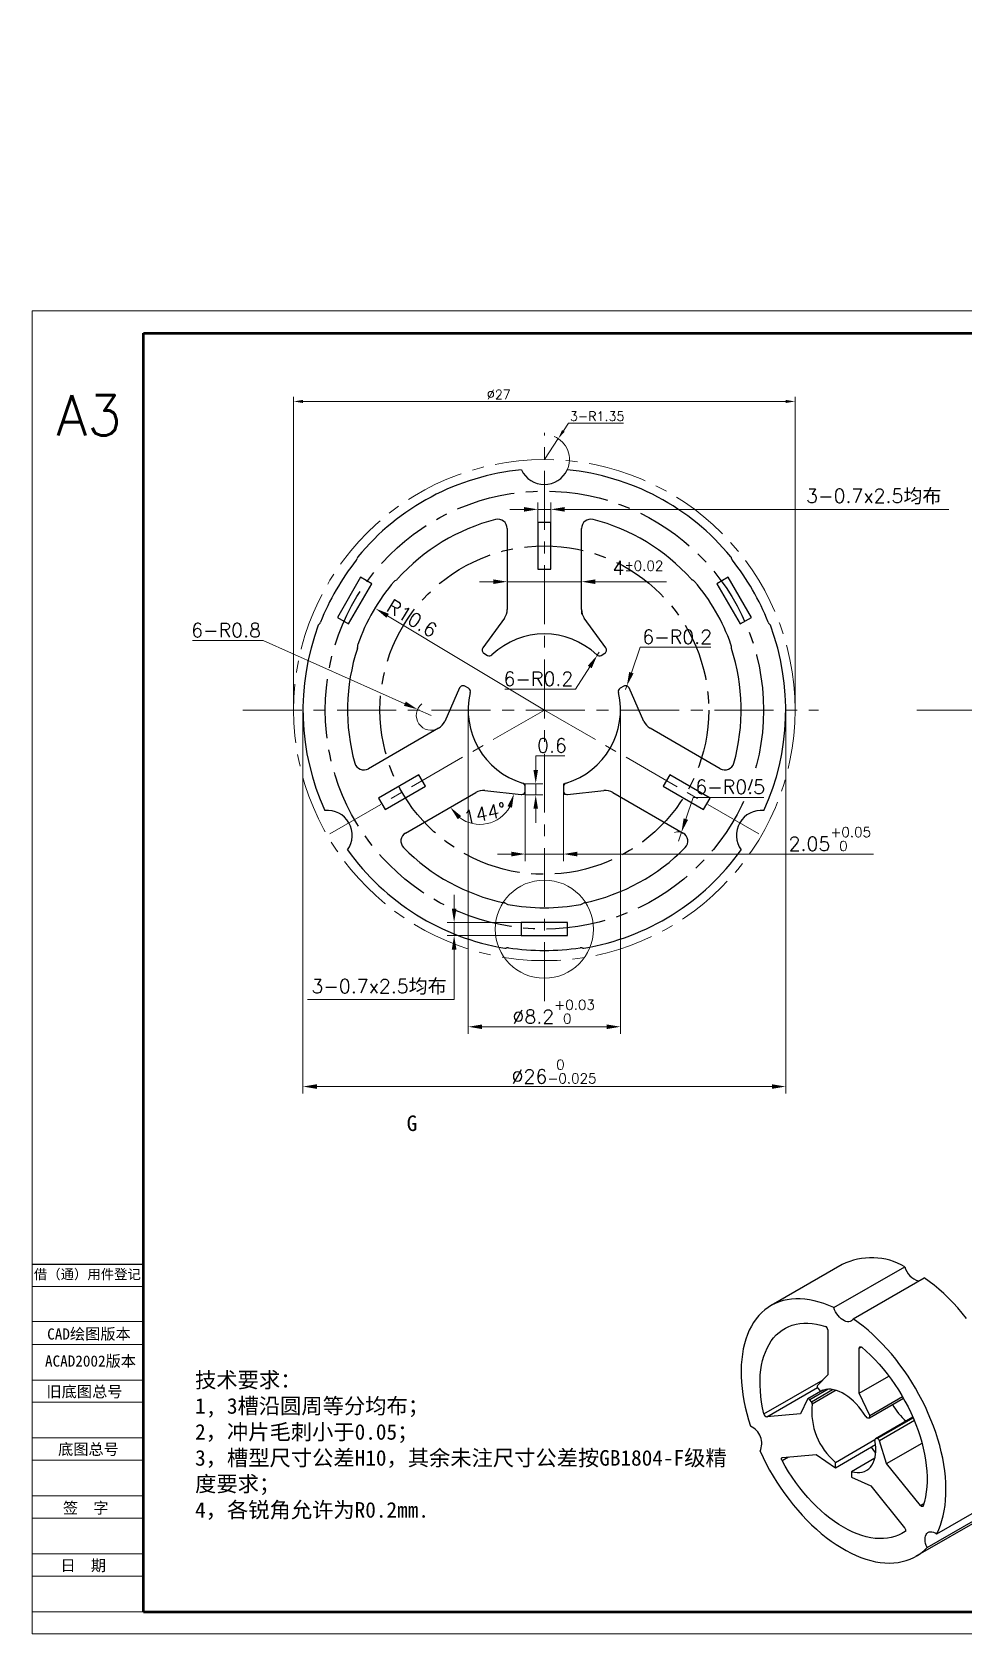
# Model space of a CAD drawing. Header units: millimetres. Extents: x 2517 to 77584, y 486 to 45347.
# Drawn here: x 3353.1 to 3403.3, y 863.7 to 950 of the extents above; entities that cross this region are included whole.
import ezdxf

# ---------------------------------------------------------------- set-up
doc = ezdxf.new("R2010")
doc.units = ezdxf.units.MM
doc.linetypes.add('CENTER', pattern=[50.8, 31.75, -6.35, 6.35, -6.35])
doc.linetypes.add('DIVIDE', pattern=[31.75, 12.7, -6.35, 0, -6.35, 0, -6.35])
doc.layers.add('CENTER', color=1, linetype='CENTER')
doc.layers.add('PART', color=6, linetype='Continuous')
for name, color, linetype, lineweight in [('中心线', 1, 'CENTER', 9), ('双点划线', 5, 'DIVIDE', 9), ('实线', 7, 'Continuous', 25), ('尺寸标注', 2, 'Continuous', 9), ('引导线', 6, 'Continuous', 9), ('文本', 3, 'Continuous', 15), ('粗实线', 9, 'Continuous', 50)]:
    doc.layers.add(name, color=color, linetype=linetype, lineweight=lineweight)
doc.styles.add('st', font='txt.shx')
doc.styles.get("Standard").update_dxf_attribs({"font": 'simfang.ttf'})
doc.dimstyles.new('st0.2', dxfattribs={"dimscale": 0.2, "dimtxt": 2.5, "dimasz": 2.5, "dimexe": 1.25, "dimexo": 0, "dimtad": 1, "dimtoh": 1, "dimdec": 3, "dimdsep": 46, "dimtxsty": 'st', "dimcen": 0, "dimclrd": 256, "dimclre": 256, "dimclrt": 256, "dimadec": 4, "dimazin": 2, "dimtfac": 1, "dimtdec": 3, "dimtmove": 0, "dimatfit": 1, "dimfxl": 1, "dimlwd": -1, "dimlwe": -1, "dimarcsym": 0})
doc.dimstyles.new('st0.3', dxfattribs={"dimscale": 0.3, "dimtxt": 2.5, "dimasz": 2.5, "dimexe": 1.25, "dimexo": 0, "dimtad": 1, "dimtoh": 1, "dimdec": 3, "dimdsep": 46, "dimtxsty": 'st', "dimcen": 0, "dimclrd": 256, "dimclre": 256, "dimclrt": 256, "dimadec": 4, "dimazin": 2, "dimtfac": 1, "dimtdec": 3, "dimtmove": 0, "dimatfit": 1, "dimfxl": 1, "dimlwd": -1, "dimlwe": -1, "dimarcsym": 0})

# ---------------------------------------------------------------- blocks, each defined once
blk = doc.blocks.new('*D423')
at = {"layer": 'Defpoints', "color": 0, "ltscale": 0.1, "transparency": 16777216}
for p in [(3381.421, 928.073), (3380.673, 926.949)]:
    blk.add_point(p, dxfattribs=at)
at = {"layer": '尺寸标注', "ltscale": 0.1, "transparency": 16777216}
for p, q in [((3381.698, 928.489), (3381.975, 928.905)), ((3381.975, 928.905), (3384.933, 928.905)), ((3380.673, 926.949), (3381.421, 928.073))]:
    blk.add_line(p, q, dxfattribs=at)
blk.add_arc((3380.673, 926.949), 1.35, 335.57438, 66.9666, dxfattribs=at)
blk.add_solid([(3381.629, 928.535), (3381.767, 928.443), (3381.421, 928.073)], dxfattribs=at)
at = {"layer": '尺寸标注', "ltscale": 0.1, "transparency": 16777216, "insert": (3383.517, 929.28), "char_height": 0.5, "attachment_point": 5, "style": 'st'}
blk.add_mtext('3-R1.35', dxfattribs=at)
blk = doc.blocks.new('*D424')
at = {"layer": 'Defpoints', "color": 0, "ltscale": 0.1, "transparency": 16777216}
for p in [(3394.173, 930.078), (3367.173, 913.449), (3394.173, 913.449)]:
    blk.add_point(p, dxfattribs=at)
at = {"layer": '尺寸标注', "ltscale": 0.1, "transparency": 16777216}
for p, q in [((3367.173, 913.449), (3367.173, 930.328)), ((3367.673, 930.078), (3393.673, 930.078)), ((3394.173, 913.449), (3394.173, 930.328))]:
    blk.add_line(p, q, dxfattribs=at)
for points in [[(3367.673, 930.161), (3367.673, 929.995), (3367.173, 930.078)], [(3393.673, 930.161), (3393.673, 929.995), (3394.173, 930.078)]]:
    blk.add_solid(points, dxfattribs=at)
at = {"layer": '尺寸标注', "ltscale": 0.1, "transparency": 16777216, "insert": (3378.221, 930.453), "char_height": 0.5, "attachment_point": 5, "style": 'st'}
blk.add_mtext('%%c27', dxfattribs=at)
blk = doc.blocks.new('*D425')
at = {"layer": 'Defpoints', "color": 0, "ltscale": 0.1, "transparency": 16777216}
for p in [(3367.673, 913.449), (3393.673, 913.449), (3393.673, 893.166)]:
    blk.add_point(p, dxfattribs=at)
at = {"layer": '尺寸标注', "ltscale": 0.1, "transparency": 16777216}
for p, q in [((3367.673, 913.449), (3367.673, 892.791)), ((3393.673, 913.449), (3393.673, 892.791)), ((3368.423, 893.166), (3392.923, 893.166))]:
    blk.add_line(p, q, dxfattribs=at)
for points in [[(3368.423, 893.291), (3368.423, 893.041), (3367.673, 893.166)], [(3392.923, 893.291), (3392.923, 893.041), (3393.673, 893.166)]]:
    blk.add_solid(points, dxfattribs=at)
at = {"layer": '尺寸标注', "ltscale": 0.1, "transparency": 16777216, "insert": (3381.195, 893.975), "char_height": 0.75, "attachment_point": 5, "style": 'st'}
blk.add_mtext('%%c26{}{\\H0.71x;\\C3;\\S 0^ -0.025;}', dxfattribs=at)
blk = doc.blocks.new('*D426')
at = {"layer": 'Defpoints', "color": 0, "ltscale": 0.1, "transparency": 16777216}
for p in [(3382.673, 920.367), (3378.673, 919.137), (3382.673, 918.61)]:
    blk.add_point(p, dxfattribs=at)
at = {"layer": '尺寸标注', "ltscale": 0.1, "transparency": 16777216}
for p, q in [((3377.923, 920.367), (3377.173, 920.367)), ((3378.673, 919.137), (3378.673, 920.742)), ((3378.673, 920.367), (3382.673, 920.367)), ((3382.673, 918.61), (3382.673, 920.742)), ((3383.423, 920.367), (3387.251, 920.367))]:
    blk.add_line(p, q, dxfattribs=at)
for points in [[(3377.923, 920.492), (3377.923, 920.242), (3378.673, 920.367)], [(3383.423, 920.492), (3383.423, 920.242), (3382.673, 920.367)]]:
    blk.add_solid(points, dxfattribs=at)
at = {"layer": '尺寸标注', "ltscale": 0.1, "transparency": 16777216, "insert": (3385.712, 921.117), "char_height": 0.75, "attachment_point": 5, "style": 'st'}
blk.add_mtext('4{}{\\A0;{\\H1.5x;}{\\A2;\\H0.71x;\\C3;%%p0.02}}', dxfattribs=at)
blk = doc.blocks.new('*D427')
at = {"layer": 'Defpoints', "color": 0, "ltscale": 0.1, "transparency": 16777216}
for p in [(3376.573, 913.449), (3384.773, 913.449), (3384.773, 896.387)]:
    blk.add_point(p, dxfattribs=at)
at = {"layer": '尺寸标注', "ltscale": 0.1, "transparency": 16777216}
for p, q in [((3376.573, 913.449), (3376.573, 896.012)), ((3384.773, 913.449), (3384.773, 896.012)), ((3377.323, 896.387), (3384.023, 896.387))]:
    blk.add_line(p, q, dxfattribs=at)
for points in [[(3377.323, 896.512), (3377.323, 896.262), (3376.573, 896.387)], [(3384.023, 896.512), (3384.023, 896.262), (3384.773, 896.387)]]:
    blk.add_solid(points, dxfattribs=at)
at = {"layer": '尺寸标注', "ltscale": 0.1, "transparency": 16777216, "insert": (3381.174, 897.196), "char_height": 0.75, "attachment_point": 5, "style": 'st'}
blk.add_mtext('%%c8.2{}{\\H0.71x;\\C3;\\S+0.03^  0;}', dxfattribs=at)
blk = doc.blocks.new('*D428')
at = {"layer": 'Defpoints', "color": 0, "ltscale": 0.1, "transparency": 16777216}
for p in [(3379.648, 908.879), (3381.698, 908.879), (3381.698, 905.692)]:
    blk.add_point(p, dxfattribs=at)
at = {"layer": '尺寸标注', "ltscale": 0.1, "transparency": 16777216}
for p, q in [((3379.648, 908.879), (3379.648, 905.317)), ((3381.698, 908.879), (3381.698, 905.317)), ((3378.898, 905.692), (3378.148, 905.692)), ((3379.648, 905.692), (3381.698, 905.692)), ((3382.448, 905.692), (3398.395, 905.692))]:
    blk.add_line(p, q, dxfattribs=at)
for points in [[(3378.898, 905.817), (3378.898, 905.567), (3379.648, 905.692)], [(3382.448, 905.817), (3382.448, 905.567), (3381.698, 905.692)]]:
    blk.add_solid(points, dxfattribs=at)
at = {"layer": '尺寸标注', "ltscale": 0.1, "transparency": 16777216, "insert": (3396.044, 906.501), "char_height": 0.75, "attachment_point": 5, "style": 'st'}
blk.add_mtext('2.05{}{\\H0.71x;\\C3;\\S+0.05^  0;}', dxfattribs=at)
blk = doc.blocks.new('*D429')
at = {"layer": 'Defpoints', "color": 0, "ltscale": 0.1, "transparency": 16777216}
for p in [(3379.648, 909.479), (3379.648, 908.879), (3380.208, 909.479)]:
    blk.add_point(p, dxfattribs=at)
at = {"layer": '尺寸标注', "ltscale": 0.1, "transparency": 16777216}
for p, q in [((3380.208, 910.229), (3380.208, 910.979)), ((3380.208, 910.979), (3381.771, 910.979)), ((3379.648, 909.479), (3380.583, 909.479)), ((3379.648, 908.879), (3380.583, 908.879)), ((3380.208, 908.879), (3380.208, 909.479)), ((3380.208, 908.129), (3380.208, 907.379))]:
    blk.add_line(p, q, dxfattribs=at)
for points in [[(3380.083, 910.229), (3380.333, 910.229), (3380.208, 909.479)], [(3380.083, 908.129), (3380.333, 908.129), (3380.208, 908.879)]]:
    blk.add_solid(points, dxfattribs=at)
at = {"layer": '尺寸标注', "ltscale": 0.1, "transparency": 16777216, "insert": (3381.083, 911.541), "char_height": 0.75, "attachment_point": 5, "style": 'st'}
blk.add_mtext('0.6', dxfattribs=at)
blk = doc.blocks.new('*D430')
at = {"layer": 'Defpoints', "color": 0, "ltscale": 0.1, "transparency": 16777216}
for p in [(3377.203, 909.136), (3377.203, 909.136), (3379.482, 908.896), (3376.819, 907.331), (3373.198, 906.824)]:
    blk.add_point(p, dxfattribs=at)
at = {"layer": '尺寸标注', "ltscale": 0.1, "transparency": 16777216}
blk.add_arc((3377.203, 909.136), 1.845, 233.45108, 330.54892, dxfattribs=at)
for points in [[(3378.691, 908.267), (3378.929, 908.19), (3379.038, 908.943)], [(3376.011, 907.57), (3376.197, 907.737), (3375.605, 908.213)]]:
    blk.add_solid(points, dxfattribs=at)
at = {"layer": '尺寸标注', "ltscale": 0.1, "transparency": 16777216, "insert": (3377.47, 907.881), "char_height": 0.75, "attachment_point": 5, "rotation": 12, "style": 'st'}
blk.add_mtext('144°', dxfattribs=at)
blk = doc.blocks.new('*D431')
at = {"layer": 'Defpoints', "color": 0, "ltscale": 0.1, "transparency": 16777216}
for p in [(3371.591, 918.915), (3380.673, 913.449)]:
    blk.add_point(p, dxfattribs=at)
at = {"layer": '尺寸标注', "ltscale": 0.1, "transparency": 16777216}
blk.add_line((3380.673, 913.449), (3372.234, 918.529), dxfattribs=at)
blk.add_solid([(3372.298, 918.636), (3372.17, 918.421), (3371.591, 918.915)], dxfattribs=at)
at = {"layer": '尺寸标注', "ltscale": 0.1, "transparency": 16777216, "insert": (3373.546, 918.395), "char_height": 0.75, "attachment_point": 5, "rotation": 328.9543, "style": 'st'}
blk.add_mtext('R10.6', dxfattribs=at)
blk = doc.blocks.new('*D433')
at = {"layer": 'Defpoints', "color": 0, "ltscale": 0.1, "transparency": 16777216}
for p in [(3387.898, 906.391), (3388.055, 906.865)]:
    blk.add_point(p, dxfattribs=at)
at = {"layer": '尺寸标注', "ltscale": 0.1, "transparency": 16777216}
for p, q in [((3388.292, 907.577), (3388.681, 908.746)), ((3388.681, 908.746), (3392.493, 908.746)), ((3387.898, 906.391), (3388.055, 906.865))]:
    blk.add_line(p, q, dxfattribs=at)
blk.add_arc((3387.898, 906.391), 0.5, 60, 114.58864, dxfattribs=at)
blk.add_solid([(3388.173, 907.616), (3388.411, 907.538), (3388.055, 906.865)], dxfattribs=at)
at = {"layer": '尺寸标注', "ltscale": 0.1, "transparency": 16777216, "insert": (3390.681, 909.309), "char_height": 0.75, "attachment_point": 5, "style": 'st'}
blk.add_mtext('6-R0.5', dxfattribs=at)
blk = doc.blocks.new('*D434')
at = {"layer": 'Defpoints', "color": 0, "ltscale": 0.1, "transparency": 16777216}
for p in [(3385.051, 914.562), (3385.115, 914.751)]:
    blk.add_point(p, dxfattribs=at)
at = {"layer": '尺寸标注', "ltscale": 0.1, "transparency": 16777216}
for p, q in [((3385.357, 915.461), (3385.827, 916.839)), ((3385.827, 916.839), (3389.639, 916.839)), ((3385.051, 914.562), (3385.115, 914.751))]:
    blk.add_line(p, q, dxfattribs=at)
blk.add_solid([(3385.239, 915.501), (3385.475, 915.421), (3385.115, 914.751)], dxfattribs=at)
at = {"layer": '尺寸标注', "ltscale": 0.1, "transparency": 16777216, "insert": (3387.827, 917.402), "char_height": 0.75, "attachment_point": 5, "style": 'st'}
blk.add_mtext('6-R0.2', dxfattribs=at)
blk = doc.blocks.new('*D435')
at = {"layer": 'Defpoints', "color": 0, "ltscale": 0.1, "transparency": 16777216}
for p in [(3383.63, 916.57), (3383.522, 916.402)]:
    blk.add_point(p, dxfattribs=at)
at = {"layer": '尺寸标注', "ltscale": 0.1, "transparency": 16777216}
for p, q in [((3383.63, 916.57), (3383.522, 916.402)), ((3383.118, 915.771), (3382.352, 914.575)), ((3382.352, 914.575), (3378.539, 914.575))]:
    blk.add_line(p, q, dxfattribs=at)
blk.add_solid([(3383.012, 915.838), (3383.223, 915.703), (3383.522, 916.402)], dxfattribs=at)
at = {"layer": '尺寸标注', "ltscale": 0.1, "transparency": 16777216, "insert": (3380.352, 915.138), "char_height": 0.75, "attachment_point": 5, "style": 'st'}
blk.add_mtext('6-R0.2', dxfattribs=at)
blk = doc.blocks.new('*D436')
at = {"layer": 'Defpoints', "color": 0, "ltscale": 0.1, "transparency": 16777216}
for p in [(3373.847, 913.489), (3374.578, 913.163)]:
    blk.add_point(p, dxfattribs=at)
at = {"layer": '尺寸标注', "ltscale": 0.1, "transparency": 16777216}
for p, q in [((3365.536, 917.194), (3361.724, 917.194)), ((3373.162, 913.794), (3365.536, 917.194)), ((3374.578, 913.163), (3373.847, 913.489))]:
    blk.add_line(p, q, dxfattribs=at)
blk.add_arc((3374.578, 913.163), 0.8, 129.11021, 300, dxfattribs=at)
blk.add_solid([(3373.213, 913.908), (3373.111, 913.68), (3373.847, 913.489)], dxfattribs=at)
at = {"layer": '尺寸标注', "ltscale": 0.1, "transparency": 16777216, "insert": (3363.536, 917.757), "char_height": 0.75, "attachment_point": 5, "style": 'st'}
blk.add_mtext('6-R0.8', dxfattribs=at)
blk = doc.blocks.new('*D465')
at = {"layer": 'Defpoints', "color": 0, "ltscale": 0.1, "transparency": 16777216}
for p in [(3380.323, 923.549), (3381.023, 924.262), (3381.023, 923.549)]:
    blk.add_point(p, dxfattribs=at)
at = {"layer": '尺寸标注', "ltscale": 0.1, "transparency": 16777216}
for p, q in [((3380.323, 923.549), (3380.323, 924.637)), ((3381.023, 923.549), (3381.023, 924.637)), ((3379.573, 924.262), (3378.823, 924.262)), ((3380.323, 924.262), (3381.023, 924.262)), ((3381.773, 924.262), (3402.457, 924.262))]:
    blk.add_line(p, q, dxfattribs=at)
for points in [[(3379.573, 924.387), (3379.573, 924.137), (3380.323, 924.262)], [(3381.773, 924.387), (3381.773, 924.137), (3381.023, 924.262)]]:
    blk.add_solid(points, dxfattribs=at)
at = {"layer": '尺寸标注', "ltscale": 0.1, "transparency": 16777216, "insert": (3398.411, 924.944), "char_height": 0.75, "attachment_point": 5, "style": 'st'}
blk.add_mtext('3-0.7x2.5均布', dxfattribs=at)
blk = doc.blocks.new('*D466')
at = {"layer": 'Defpoints', "color": 0, "ltscale": 0.1, "transparency": 16777216}
for p in [(3379.423, 901.999), (3375.815, 901.299), (3379.423, 901.299)]:
    blk.add_point(p, dxfattribs=at)
at = {"layer": '尺寸标注', "ltscale": 0.1, "transparency": 16777216}
for p, q in [((3375.815, 902.749), (3375.815, 903.499)), ((3379.423, 901.999), (3375.44, 901.999)), ((3375.815, 901.999), (3375.815, 901.299)), ((3379.423, 901.299), (3375.44, 901.299)), ((3375.815, 900.549), (3375.815, 897.852)), ((3375.815, 897.852), (3367.912, 897.852))]:
    blk.add_line(p, q, dxfattribs=at)
for points in [[(3375.69, 902.749), (3375.94, 902.749), (3375.815, 901.999)], [(3375.69, 900.549), (3375.94, 900.549), (3375.815, 901.299)]]:
    blk.add_solid(points, dxfattribs=at)
at = {"layer": '尺寸标注', "ltscale": 0.1, "transparency": 16777216, "insert": (3371.77, 898.533), "char_height": 0.75, "attachment_point": 5, "style": 'st'}
blk.add_mtext('3-0.7x2.5均布', dxfattribs=at)
blk = doc.blocks.new('*U467')
at = {"layer": 'PART', "color": 7}
for centre, radius, start, end in [((-2.097, 0.249), 0.2, 260.56909, 289.9546), ((-1.961, -0.126), 0.2, 81.4243, 109.9546), ((0, 12.876), 12.95, 261.4243, 278.5757), ((1.961, -0.126), 0.2, 70.0454, 98.5757), ((2.097, 0.249), 0.2, 250.0454, 279.43091)]:
    blk.add_arc(centre, radius, start, end, dxfattribs=at)
blk = doc.blocks.new('*U468')
at = {"layer": '尺寸标注', "color": 0, "linetype": 'ByBlock', "lineweight": -2, "transparency": 16777216}
for p, rotation in [((2813.22, 1212.039), 240), ((2835.523, 1212.039), 120)]:
    blk.add_blockref('*U467', p, dxfattribs=dict(at, rotation=rotation))
blk.add_blockref('*U467', (2824.371, 1192.724), dxfattribs=at)
blk = doc.blocks.new('*U469')
at = {"layer": 'PART', "color": 7}
for p, q in [((-2.029, 0.07), (-2.107, 0.114)), ((2.029, 0.07), (2.107, 0.114))]:
    blk.add_line(p, q, dxfattribs=at)
for centre, radius, start, end in [((-2.207, -0.059), 0.2, 60, 78.21055), ((-1.929, 0.243), 0.2, 240, 259.36034), ((0, 10.513), 10.65, 259.36034, 280.63966), ((1.929, 0.243), 0.2, 280.63966, 300), ((2.207, -0.059), 0.2, 101.78945, 120)]:
    blk.add_arc(centre, radius, start, end, dxfattribs=at)
blk = doc.blocks.new('*U470')
at = {"layer": '尺寸标注', "color": 0, "linetype": 'ByBlock', "lineweight": -2, "transparency": 16777216}
for p, rotation in [((2815.267, 1210.857), 239.9999999999999), ((2833.476, 1210.857), 120)]:
    blk.add_blockref('*U469', p, dxfattribs=dict(at, rotation=rotation))
blk.add_blockref('*U469', (2824.371, 1195.088), dxfattribs=at)

msp = doc.modelspace()

# ---------------------------------------------------------------- linework, layer by layer
at = {"color": 7, "linetype": 'Continuous', "lineweight": 25}
for p, q in [((3378.673, 923.2344), (3378.673, 918.8701)), ((3382.673, 918.8701), (3382.673, 923.2344)), ((3378.5202, 918.3999), (3377.3585, 916.8009)), ((3383.9875, 916.8009), (3382.8258, 918.3999)), ((3377.4203, 916.5102), (3377.6159, 916.3972)), ((3383.7301, 916.3972), (3383.9257, 916.5102)), ((3376.1126, 914.643), (3375.3087, 912.8374)), ((3376.5909, 914.6219), (3376.3953, 914.7348)), ((3384.9507, 914.7348), (3384.7551, 914.6219)), ((3386.0373, 912.8374), (3385.2334, 914.643)), ((3374.9779, 912.47), (3371.1984, 910.2879)), ((3390.1477, 910.2879), (3386.3682, 912.47)), ((3373.1984, 906.8238), (3376.9779, 909.0059)), ((3381.698, 909.3268), (3381.698, 909.101)), ((3381.9189, 908.9021), (3383.8846, 909.1087)), ((3384.3682, 909.0059), (3388.1477, 906.8238)), ((3396.7036, 883.5729), (3392.8852, 881.3686)), ((3396.2634, 881.255), (3400.0817, 883.4593)), ((3397.3064, 880.6528), (3401.1247, 882.8572)), ((3395.9363, 880.0527), (3395.9363, 877.632)), ((3397.6334, 876.6523), (3397.6334, 879.073)), ((3395.9363, 877.632), (3395.3786, 877.0676)), ((3395.4049, 876.91), (3395.4878, 876.8068)), ((3397.6334, 876.6523), (3399.2228, 877.5699)), ((3394.85, 876.3155), (3394.4641, 875.5373)), ((3395.6744, 876.8006), (3394.8676, 876.3348)), ((3395.053, 876.188), (3394.97, 876.2912)), ((3398.1911, 875.444), (3397.6334, 876.6523)), ((3398.1824, 875.3221), (3400.0073, 876.3756)), ((3394.4641, 875.5373), (3392.6487, 875.375)), ((3398.0819, 875.3092), (3398.1649, 875.3167)), ((3400.52, 875.3496), (3398.4992, 874.183)), ((3396.35, 872.9196), (3398.4761, 874.1469)), ((3396.35, 872.6256), (3398.5102, 873.8727)), ((3398.5997, 874.1958), (3398.5167, 874.1884)), ((3399.1056, 872.8579), (3398.7197, 874.0816)), ((3399.1056, 872.8579), (3401.009, 873.9567)), ((3393.4972, 873.188), (3395.3127, 873.3503)), ((3395.3127, 873.3503), (3396.35, 872.6256)), ((3396.35, 872.6256), (3396.35, 872.9196)), ((3398.469, 873.1387), (3397.2197, 872.4175)), ((3400.921, 870.5995), (3399.1056, 872.8579)), ((3397.2197, 872.4175), (3397.2197, 872.1235)), ((3397.2197, 872.1235), (3398.2571, 871.6506)), ((3398.2571, 871.6506), (3400.0725, 869.3922)), ((3401.8007, 869.0691), (3405.6191, 871.2734)), ((3400.6845, 867.8582), (3404.5029, 870.0625)), ((3401.2792, 868.3271), (3405.0976, 870.5314))]:
    msp.add_line(p, q, dxfattribs=at)
at = {"color": 8, "linetype": 'Continuous', "lineweight": 25}
for p, q in [((3397.6334, 879.073), (3397.7395, 879.1343)), ((3392.4945, 875.5334), (3395.6795, 877.372)), ((3392.6487, 875.375), (3395.3792, 876.9513)), ((3395.9511, 876.8577), (3394.97, 876.2912)), ((3395.053, 876.188), (3396.19, 876.8444)), ((3396.3806, 876.8005), (3395.0931, 876.0572)), ((3398.1911, 875.444), (3399.957, 876.4634)), ((3400.5216, 875.3458), (3398.5167, 874.1884)), ((3398.5997, 874.1958), (3400.5356, 875.3134)), ((3400.5978, 875.1658), (3398.7197, 874.0816)), ((3393.4721, 873.0136), (3393.8251, 873.2173)), ((3400.921, 870.5995), (3401.115, 870.7115))]:
    msp.add_line(p, q, dxfattribs=at)
at = {"color": 7, "linetype": 'Continuous', "lineweight": 25, "flags": 128}
for points in [[(3403.412, 880.6776), (3403.1768, 880.9651), (3402.9356, 881.2428), (3402.6888, 881.5099), (3402.437, 881.7658), (3402.1808, 882.0099), (3401.9209, 882.2417), (3401.6578, 882.4605), (3401.3922, 882.6658), (3401.1247, 882.8572)], [(3396.2634, 881.255), (3395.9959, 881.3724), (3395.7303, 881.4737), (3395.4672, 881.5587), (3395.2073, 881.6271), (3394.9511, 881.6787), (3394.6993, 881.7135), (3394.4525, 881.7314), (3394.2113, 881.7323), (3393.9761, 881.7162), (3393.7477, 881.6831), (3393.5266, 881.6332), (3393.3132, 881.5666), (3393.108, 881.4833), (3392.9117, 881.3837), (3392.7246, 881.2679), (3392.5472, 881.1363), (3392.3799, 880.9891), (3392.223, 880.8266), (3392.0771, 880.6494), (3391.9424, 880.4578), (3391.8193, 880.2522), (3391.708, 880.0331), (3391.6088, 879.8012), (3391.522, 879.5568), (3391.4477, 879.3007), (3391.3862, 879.0334), (3391.3375, 878.7555), (3391.3018, 878.4678), (3391.2792, 878.1709), (3391.2697, 877.8654), (3391.2734, 877.5523), (3391.2903, 877.2321), (3391.3202, 876.9057), (3391.3632, 876.5738), (3391.4191, 876.2372), (3391.4878, 875.8967), (3391.5692, 875.5532), (3391.663, 875.2075), (3391.769, 874.8603)], [(3397.3064, 880.6528), (3397.2643, 880.5888), (3397.2111, 880.5395), (3397.148, 880.5063), (3397.0764, 880.4898), (3396.9981, 880.4904), (3396.9148, 880.5082), (3396.8285, 880.5427), (3396.7412, 880.5931), (3396.6549, 880.6583), (3396.5716, 880.7367), (3396.4933, 880.8264), (3396.4217, 880.9255), (3396.3586, 881.0316), (3396.3054, 881.1423), (3396.2634, 881.255)], [(3392.4945, 875.5334), (3392.4266, 875.8483), (3392.3721, 876.1594), (3392.3309, 876.4659), (3392.3034, 876.7667), (3392.2895, 877.0609), (3392.2893, 877.3476), (3392.3028, 877.6261), (3392.3299, 877.8953), (3392.3706, 878.1546), (3392.4248, 878.4031), (3392.4922, 878.64), (3392.5728, 878.8647), (3392.6661, 879.0764), (3392.772, 879.2745), (3392.8902, 879.4584), (3393.0202, 879.6275), (3393.1616, 879.7814), (3393.3142, 879.9195), (3393.4772, 880.0415), (3393.6504, 880.1469), (3393.8331, 880.2355), (3394.0248, 880.3069), (3394.2249, 880.361), (3394.4328, 880.3976), (3394.6479, 880.4165), (3394.8695, 880.4178), (3395.0969, 880.4014), (3395.3295, 880.3673), (3395.5665, 880.3158), (3395.8072, 880.2468)], [(3401.8007, 869.0691), (3401.9067, 869.2939), (3402.0005, 869.5313), (3402.0819, 869.7809), (3402.1506, 870.042), (3402.2065, 870.314), (3402.2495, 870.5963), (3402.2794, 870.8882), (3402.2963, 871.1889), (3402.3, 871.4978), (3402.2905, 871.8142), (3402.2679, 872.1372), (3402.2322, 872.4661), (3402.1836, 872.8002), (3402.122, 873.1385), (3402.0477, 873.4804), (3401.9609, 873.825), (3401.8617, 874.1715), (3401.7504, 874.519), (3401.6273, 874.8668), (3401.4926, 875.214), (3401.3467, 875.5597), (3401.1899, 875.9031), (3401.0226, 876.2435), (3400.8451, 876.58), (3400.658, 876.9118), (3400.4617, 877.2382), (3400.2566, 877.5582), (3400.0432, 877.8712), (3399.822, 878.1765), (3399.5936, 878.4733), (3399.3585, 878.7608), (3399.1172, 879.0385), (3398.8704, 879.3056), (3398.6186, 879.5615), (3398.3624, 879.8056), (3398.1025, 880.0374), (3397.8394, 880.2561), (3397.5738, 880.4615), (3397.3064, 880.6528)], [(3397.6334, 879.073), (3397.636, 879.0987), (3397.6438, 879.12), (3397.6564, 879.1359), (3397.6731, 879.1457), (3397.6931, 879.1487), (3397.7154, 879.145), (3397.739, 879.1346), (3397.7625, 879.118)], [(3397.7625, 879.118), (3398.0032, 878.9091), (3398.2402, 878.687), (3398.4728, 878.4525), (3398.7002, 878.2064), (3398.9218, 877.9492), (3399.1369, 877.682), (3399.3448, 877.4053), (3399.5449, 877.1202), (3399.7366, 876.8274), (3399.9193, 876.5279), (3400.0925, 876.2226), (3400.2556, 875.9123), (3400.4081, 875.5981), (3400.5495, 875.2809), (3400.6795, 874.9617), (3400.7977, 874.6414), (3400.9036, 874.321), (3400.997, 874.0015), (3401.0775, 873.6838), (3401.1449, 873.369), (3401.1991, 873.058), (3401.2398, 872.7518), (3401.267, 872.4512), (3401.2804, 872.1571), (3401.2802, 871.8706), (3401.2663, 871.5924), (3401.2388, 871.3235), (3401.1977, 871.0645), (3401.1431, 870.8164), (3401.0752, 870.5798)], [(3394.97, 876.2912), (3394.9538, 876.3089), (3394.9364, 876.3232), (3394.9187, 876.3335), (3394.9013, 876.3392), (3394.8851, 876.3402), (3394.8708, 876.3365), (3394.8589, 876.3281), (3394.85, 876.3155)], [(3397.9811, 875.3811), (3397.8638, 875.5661), (3397.738, 875.7435), (3397.6045, 875.9119), (3397.4646, 876.07), (3397.3192, 876.2165), (3397.1696, 876.3502), (3397.0169, 876.4702), (3396.8624, 876.5753), (3396.7073, 876.6649), (3396.5528, 876.7381), (3396.4001, 876.7945), (3396.2505, 876.8335), (3396.1051, 876.8548), (3395.9652, 876.8583), (3395.8317, 876.844), (3395.7059, 876.8119), (3395.5886, 876.7623)], [(3398.1649, 875.3167), (3398.1792, 875.3204), (3398.1911, 875.3288), (3398.2, 875.3414), (3398.2054, 875.3577), (3398.2073, 875.377), (3398.2054, 875.3985), (3398.2, 875.4211), (3398.1911, 875.444)], [(3392.2905, 873.5162), (3392.452, 873.174), (3392.6238, 872.8352), (3392.8055, 872.5007), (3392.9967, 872.1712), (3393.1969, 871.8475), (3393.4058, 871.5304), (3393.6226, 871.2207), (3393.847, 870.9191), (3394.0785, 870.6263), (3394.3163, 870.343), (3394.5601, 870.0698), (3394.8092, 869.8076), (3395.063, 869.5568), (3395.3209, 869.318), (3395.5823, 869.0919), (3395.8465, 868.8789), (3396.113, 868.6797), (3396.3811, 868.4946), (3396.6502, 868.3241), (3396.9196, 868.1685), (3397.1886, 868.0284), (3397.4567, 867.904), (3397.7232, 867.7956), (3397.9875, 867.7034), (3398.2488, 867.6277), (3398.5067, 867.5687), (3398.7605, 867.5265), (3399.0096, 867.5012), (3399.2534, 867.4929), (3399.4913, 867.5015), (3399.7227, 867.5271), (3399.9471, 867.5697), (3400.164, 867.629), (3400.3728, 867.705), (3400.573, 867.7974), (3400.7642, 867.9062), (3400.946, 868.0309), (3401.1178, 868.1713), (3401.2792, 868.3271)], [(3397.2197, 872.4175), (3397.3715, 872.3837), (3397.5185, 872.3686), (3397.6593, 872.3722), (3397.7928, 872.3944), (3397.9179, 872.4352), (3398.0336, 872.4941), (3398.1388, 872.5707), (3398.2328, 872.6644), (3398.3147, 872.7742), (3398.3838, 872.8995), (3398.4396, 873.039), (3398.4817, 873.1916), (3398.5095, 873.3561), (3398.523, 873.5311), (3398.522, 873.7151), (3398.5065, 873.9065), (3398.4766, 874.1039)], [(3398.2652, 873.7312), (3398.4597, 873.4899), (3398.5164, 873.4222)], [(3398.5167, 874.1884), (3398.5056, 874.186), (3398.4958, 874.1808), (3398.4876, 874.173), (3398.4812, 874.1628), (3398.4769, 874.1504), (3398.4746, 874.1363), (3398.4746, 874.1206), (3398.4766, 874.1039)], [(3393.4721, 873.0136), (3393.4582, 873.0438), (3393.4488, 873.0743), (3393.4445, 873.1037), (3393.4454, 873.1304), (3393.4516, 873.1533), (3393.4627, 873.171), (3393.4782, 873.1828), (3393.4972, 873.188)], [(3400.0976, 869.1888), (3399.9247, 869.0829), (3399.7423, 868.9938), (3399.5508, 868.9219), (3399.351, 868.8672), (3399.1433, 868.8301), (3398.9284, 868.8106), (3398.707, 868.8088), (3398.4798, 868.8247), (3398.2473, 868.8582), (3398.0105, 868.9093), (3397.7699, 868.9777), (3397.5262, 869.0633), (3397.2804, 869.1658), (3397.033, 869.2849), (3396.7849, 869.4202), (3396.5367, 869.5714), (3396.2893, 869.7379), (3396.0435, 869.9193), (3395.7999, 870.1149), (3395.5593, 870.3243), (3395.3224, 870.5468), (3395.09, 870.7816), (3394.8627, 871.0281), (3394.6413, 871.2855), (3394.4264, 871.5531), (3394.2187, 871.83), (3394.0189, 872.1154), (3393.8274, 872.4084), (3393.645, 872.7081), (3393.4721, 873.0136)], [(3401.0752, 870.5798), (3401.0657, 870.5604), (3401.0515, 870.5466), (3401.0335, 870.5392), (3401.0125, 870.5386), (3400.9896, 870.5448), (3400.966, 870.5575), (3400.9427, 870.576), (3400.921, 870.5995)], [(3400.0725, 869.3922), (3400.0915, 869.365), (3400.107, 869.3353), (3400.1181, 869.3048), (3400.1243, 869.2748), (3400.1252, 869.2469), (3400.1209, 869.2225), (3400.1115, 869.2028), (3400.0976, 869.1888)], [(3401.2792, 868.3271), (3401.234, 868.4395), (3401.2006, 868.5519), (3401.1799, 868.6618), (3401.1724, 868.7666), (3401.1781, 868.8639), (3401.197, 868.9515), (3401.2287, 869.0271), (3401.2723, 869.0893), (3401.327, 869.1364), (3401.3913, 869.1673), (3401.4639, 869.1815), (3401.543, 869.1785), (3401.6269, 869.1584), (3401.7134, 869.1216), (3401.8007, 869.0691)]]:
    msp.add_lwpolyline(points, dxfattribs=at)
at = {"color": 7, "linetype": 'Continuous', "lineweight": 25}
for centre, radius, start, end in [((3380.673, 913.4487), 13, 95.425524, 140.569086), ((3380.673, 926.9487), 1.35, 204.425624, 335.574376), ((3380.673, 913.4487), 13, 39.430914, 84.574476), ((3380.673, 913.4487), 10.6, 104.331088, 138.210549), ((3378.173, 923.2344), 0.5, 0, 104.331088), ((3383.173, 923.2344), 0.5, 75.668912, 180), ((3380.673, 913.4487), 10.6, 41.789451, 75.668912), ((3377.873, 918.8701), 0.8, 324, 360), ((3383.473, 918.8701), 0.8, 180, 216), ((3380.673, 913.4487), 13, 159.430914, 204.574476), ((3380.673, 913.4487), 4.1, 46.551898, 133.448102), ((3380.673, 913.4487), 13, 335.425524, 20.569086), ((3380.673, 913.4487), 10.6, 161.789451, 195.668912), ((3377.5203, 916.6834), 0.2, 144, 240), ((3383.8257, 916.6834), 0.2, 300, 36), ((3380.673, 913.4487), 10.6, 344.331088, 18.210549), ((3377.7159, 916.5704), 0.2, 240, 313.448102), ((3383.6301, 916.5704), 0.2, 226.551898, 300), ((3376.2953, 914.5616), 0.2, 60, 156), ((3380.673, 913.4487), 4.1, 286.551898, 13.448102), ((3384.8551, 914.4487), 0.2, 120, 193.448102), ((3385.0507, 914.5616), 0.2, 24, 120), ((3374.5779, 913.1628), 0.8, 300, 336), ((3386.7682, 913.1628), 0.8, 204, 240), ((3370.9484, 910.7209), 0.5, 195.668912, 300), ((3390.3977, 910.7209), 0.5, 240, 344.331088), ((3381.898, 909.3268), 0.2, 106.551898, 180), ((3381.898, 909.101), 0.2, 180, 276), ((3383.9682, 908.313), 0.8, 60, 96), ((3368.9817, 906.6987), 1.35, 324.425624, 95.574376), ((3392.3644, 906.6987), 1.35, 84.425624, 215.574376), ((3373.4484, 906.3907), 0.5, 120, 224.331088), ((3387.8977, 906.3907), 0.5, 315.668912, 60), ((3380.673, 913.4487), 13, 215.425524, 260.569086), ((3380.673, 913.4487), 10.6, 224.331088, 258.210549), ((3380.673, 913.4487), 13, 279.430914, 324.574476), ((3380.673, 913.4487), 10.6, 281.789451, 315.668912), ((3398.2867, 880.3668), 3.5757, 59.866654, 116.279873), ((3401.1001, 883.7084), 1.0484, 193.745519, 255.636046), ((3395.7164, 880.0464), 0.22, 1.638731, 65.630219), ((3395.4971, 877.0063), 0.1334, 152.663255, 226.230404), ((3394.9275, 876.078), 0.1669, 352.843509, 41.246189), ((3398.6533, 875.6628), 3.582, 173.678831, 229.982331), ((3395.5678, 876.8516), 0.0917, 209.271414, 283.119931), ((3402.7682, 878.036), 3.904, 210.843643, 227.937753), ((3392.6819, 875.5616), 0.1896, 188.568857, 259.904928), ((3398.0949, 875.4341), 0.1255, 204.953143, 264.036257), ((3391.3679, 873.9315), 1.0117, 335.766383, 66.644976), ((3398.5757, 874.0506), 0.1472, 12.16487, 80.622761)]:
    msp.add_arc(centre, radius, start, end, dxfattribs=at)
at = {"layer": 'CENTER', "ltscale": 0.1}
for centre, radius in [((3380.673, 913.4487, 0), 11.8), ((3380.673, 913.4487), 8.85)]:
    msp.add_circle(centre, radius, dxfattribs=at)
at = {"layer": 'PART', "color": 7}
for points in [[(3380.323, 921.0487), (3381.023, 921.0487), (3381.023, 923.5487), (3380.323, 923.5487)], [(3371.382, 920.2562), (3370.7758, 920.6062), (3369.5258, 918.4411), (3370.132, 918.0911)], [(3391.214, 918.0911), (3391.8202, 918.4411), (3390.5702, 920.6062), (3389.964, 920.2562)], [(3374.2662, 909.3455), (3373.9162, 909.9518), (3371.7512, 908.7018), (3372.1012, 908.0955)], [(3387.4298, 909.9518), (3387.0798, 909.3455), (3389.2449, 908.0955), (3389.5949, 908.7018)], [(3379.423, 901.9987), (3379.423, 901.2987), (3381.923, 901.2987), (3381.923, 901.9987)]]:
    msp.add_lwpolyline(points, close=True, dxfattribs=at)
at = {"layer": '中心线', "ltscale": 0.1}
for p, q in [((3380.673, 897.7623), (3380.673, 928.3881)), ((3364.4384, 913.4487), (3395.4422, 913.4487)), ((3380.673, 913.4487), (3368.9817, 906.6987)), ((3380.673, 913.4487), (3392.3644, 906.6987)), ((3400.7224, 913.4487), (3417.1631, 913.4487))]:
    msp.add_line(p, q, dxfattribs=at)
msp.add_circle((3380.673, 913.4487), 13.5, dxfattribs=at)
at = {"layer": '双点划线', "ltscale": 0.1}
for p, q in [((3379.4271, 908.9021), (3379.648, 908.8788)), ((3379.5186, 909.514), (3379.648, 909.4799)), ((3379.648, 909.3268), (3379.648, 909.4799)), ((3379.648, 909.101), (3379.648, 908.8788)), ((3381.8274, 909.514), (3381.698, 909.4799)), ((3381.698, 909.3268), (3381.698, 909.4799)), ((3381.698, 909.101), (3381.698, 908.8788)), ((3381.9189, 908.9021), (3381.698, 908.8788))]:
    msp.add_line(p, q, dxfattribs=at)
at = {"layer": '双点划线'}
for radius, start, end in [(52, 279.430914, 279.430914), (51.8, 261.4243, 261.4243), (51.8, 278.5757, 278.5757)]:
    msp.add_arc((3435.5732, 941.9942), radius, start, end, dxfattribs=at)
at = {"layer": '实线', "ltscale": 0.1}
for p, q in [((3377.4615, 909.1087), (3379.4271, 908.9021)), ((3379.648, 909.101), (3379.648, 909.3268))]:
    msp.add_line(p, q, dxfattribs=at)
at = {"layer": '实线'}
for p, q in [((3353.0868, 883.594), (3359.0868, 883.594)), ((3359.0868, 864.874), (3359.0868, 878.314)), ((3359.0868, 878.314), (3359.0868, 864.874))]:
    msp.add_line(p, q, dxfattribs=at)
at = {"layer": '实线', "ltscale": 0.1}
for centre, radius, start, end in [((3380.673, 913.4487), 4.1, 166.551898, 253.448102), ((3376.4909, 914.4487), 0.2, 346.551898, 60), ((3377.3779, 908.313), 0.8, 84, 120), ((3379.448, 909.101), 0.2, 264, 0), ((3379.448, 909.3268), 0.2, 0, 73.448102)]:
    msp.add_arc(centre, radius, start, end, dxfattribs=at)
at = {"layer": '尺寸标注', "ltscale": 0.1}
msp.add_circle((3380.673, 901.6441), 2.6428, dxfattribs=at)
at = {"layer": '引导线'}
for p, q in [((3353.0868, 934.954), (3453.8868, 934.954)), ((3353.0868, 863.674), (3353.0868, 934.954)), ((3359.0868, 882.394), (3353.0868, 882.394)), ((3359.0868, 880.5125), (3353.0868, 880.5125)), ((3359.0868, 879.274), (3353.0868, 879.274)), ((3359.0868, 877.354), (3353.0868, 877.354)), ((3359.0868, 876.154), (3353.0868, 876.154)), ((3359.0868, 874.234), (3353.0868, 874.234)), ((3359.0868, 873.034), (3353.0868, 873.034)), ((3359.0868, 871.114), (3353.0868, 871.114)), ((3359.0868, 869.914), (3353.0868, 869.914)), ((3359.0868, 867.994), (3353.0868, 867.994)), ((3359.0868, 866.794), (3353.0868, 866.794)), ((3359.0868, 864.874), (3353.0868, 864.874)), ((3353.0868, 863.674), (3453.8868, 863.674))]:
    msp.add_line(p, q, dxfattribs=at)
at = {"layer": '粗实线'}
for p, q in [((3359.0868, 864.874), (3359.0868, 933.754)), ((3359.0868, 933.754), (3452.6868, 933.754)), ((3359.0868, 864.874), (3452.6868, 864.874))]:
    msp.add_line(p, q, dxfattribs=at)

# ---------------------------------------------------------------- block references
at = {"layer": '尺寸标注'}
for name in ['*U468', '*U470']:
    msp.add_blockref(name, (556.3016, -292.1521), dxfattribs=at)

# ---------------------------------------------------------------- texts
at = {"layer": '实线', "ltscale": 0.2, "insert": (3354.3928, 930.4074), "char_height": 2.16, "width": 6, "attachment_point": 1, "style": 'st'}
msp.add_mtext('A3', dxfattribs=at)
at = {"layer": '实线', "insert": (3373.2571, 891.1835), "char_height": 0.84, "width": 3.054998, "attachment_point": 5}
msp.add_mtext(' G', dxfattribs=at)
at = {"layer": '文本', "ltscale": 0.2, "attachment_point": 5}
for s, insert, char_height, width in [('借（通）用件登记', (3356.0658, 883.0194), 0.528, 12.270864), ('CAD绘图版本', (3356.151, 879.8008), 0.6, 18.191284), ('ACAD2002版本', (3356.2333, 878.3437), 0.6, 14.042285), ('旧底图总号', (3355.9086, 876.6964), 0.6, 15.885223), ('底图总号', (3356.123, 873.5926), 0.6, 3.482784), ('签  字', (3355.9765, 870.434), 0.6, 3.482784), ('日  期', (3355.8425, 867.329), 0.6, 3.482784)]:
    msp.add_mtext(s, dxfattribs=dict(at, insert=insert, char_height=char_height, width=width))
at = {"layer": '文本', "insert": (3361.8661, 873.0993), "char_height": 0.84, "width": 28.65697, "attachment_point": 4}
msp.add_mtext('技术要求：\\P1, 3槽沿圆周等分均布；\\P2，冲片毛刺小于0.05；\\P3，槽型尺寸公差H10，其余未注尺寸公差按GB1804-F级精度要求；\\P4，各锐角允许为R0.2mm.\\P   ', dxfattribs=at)

# ---------------------------------------------------------------- dimensions: what is measured, and where the dimension line sits
at = {"layer": '尺寸标注', "ltscale": 0.1}
for base, p1, p2, text, dimstyle, picture, middle in [((3394.173, 930.0781), (3367.173, 913.4487), (3394.173, 913.4487), '%%c<>', 'st0.2', '*D424', (3378.2208, 930.0781)), ((3381.023, 924.2618), (3380.323, 923.5487), (3381.023, 923.5487), '3-<>x2.5均布', 'st0.3', '*D465', (3398.4114, 924.2618))]:
    dim = msp.add_linear_dim(base=base, p1=p1, p2=p2, text=text, dimstyle=dimstyle, dxfattribs=at)
    dim.commit()
    dim.dimension.update_dxf_attribs({"geometry": picture, "text_midpoint": middle, "dimtype": 160})
for center, mpoint, text, dimstyle, picture, middle in [((3380.673, 926.9487), (3381.421, 928.0725), '3-<>', 'st0.2', '*D423', (3383.5167, 928.905)), ((3374.5779, 913.1628), (3373.8472, 913.4886), '6-<>', 'st0.3', '*D436', (3363.5364, 917.1944)), ((3385.0507, 914.5616), (3385.1152, 914.7509), '6-<>', 'st0.3', '*D434', (3387.8266, 916.8392)), ((3383.6301, 916.5704), (3383.5222, 916.402), '6-<>', 'st0.3', '*D435', (3380.3516, 914.5752)), ((3387.8977, 906.3907), (3388.0554, 906.8652), '6-<>', 'st0.3', '*D433', (3390.6806, 908.7464))]:
    dim = msp.add_radius_dim(center=center, mpoint=mpoint, text=text, dimstyle=dimstyle, dxfattribs=at)
    dim.commit()
    dim.dimension.update_dxf_attribs({"geometry": picture, "text_midpoint": middle, "dimtype": 164})
for base, p1, p2, text, override, picture, middle in [((3382.673, 920.3672), (3378.673, 919.1368), (3382.673, 918.6102), '<>{}{\\A0;{\\H1.5x;}{\\A2;\\H0.71x;\\C3;%%p0.02}}', {"dimtp": 0.02, "dimtm": 0.02, "dimtdec": 3, "dimtzin": 8}, '*D426', (3385.7118, 920.3672)), ((3393.673, 893.166), (3367.673, 913.4487), (3393.673, 913.4487), '%%c<>{}{\\H0.71x;\\C3;\\S 0^ -0.025;}', {"dimtp": 0, "dimtm": 0.025, "dimtdec": 3, "dimtzin": 8}, '*D425', (3381.195, 893.166)), ((3384.773, 896.3873), (3376.573, 913.4487), (3384.773, 913.4487), '%%c<>{}{\\H0.71x;\\C3;\\S+0.03^  0;}', {"dimtp": 0.03, "dimtm": 0, "dimtdec": 3, "dimtzin": 8}, '*D427', (3381.1739, 896.3873)), ((3381.698, 905.6918), (3379.648, 908.8788), (3381.698, 908.8788), '<>{}{\\H0.71x;\\C3;\\S+0.05^  0;}', {"dimtp": 0.05, "dimtm": 0, "dimtdec": 3, "dimtzin": 8}, '*D428', (3396.0442, 905.6918))]:
    dim = msp.add_linear_dim(base=base, p1=p1, p2=p2, text=text, dimstyle='st0.3', override=override, dxfattribs=at)
    dim.commit()
    dim.dimension.update_dxf_attribs({"geometry": picture, "text_midpoint": middle, "dimtype": 160})
dim = msp.add_radius_dim(center=(3380.673, 913.4487), mpoint=(3371.5914, 918.9153), dimstyle='st0.3', override={"dimtp": 0, "dimtm": 0.025, "dimtdec": 3, "dimtzin": 8}, dxfattribs=at)
dim.commit()
dim.dimension.update_dxf_attribs({"geometry": '*D431', "text_midpoint": (3373.2556, 917.9135), "dimtype": 164})
dim = msp.add_linear_dim(base=(3380.2082, 909.4788), p1=(3379.648, 908.8788), p2=(3379.648, 909.4788), angle=90, dimstyle='st0.3', override={"dimtp": 0, "dimtm": 0.025, "dimtdec": 3, "dimtzin": 8}, dxfattribs=at)
dim.commit()
dim.dimension.update_dxf_attribs({"geometry": '*D429', "text_midpoint": (3381.0832, 910.9788), "dimtype": 160})
dim = msp.add_angular_dim_2l(base=(3376.81935, 907.33089), line1=((3373.19836, 906.82375), (3377.203, 909.13583)), line2=((3377.203, 909.13583), (3379.48235, 908.89626)), dimstyle='st0.3', override={"dimadec": 3, "dimtm": 0.025}, dxfattribs=at)
dim.commit()
dim.dimension.update_dxf_attribs({"geometry": '*D430', "text_midpoint": (3377.4697, 907.8811)})
dim = msp.add_linear_dim(base=(3375.8155, 901.2987), p1=(3379.423, 901.9987), p2=(3379.423, 901.2987), angle=90, text='3-<>x2.5均布', dimstyle='st0.3', dxfattribs=at)
dim.commit()
dim.dimension.update_dxf_attribs({"geometry": '*D466', "text_midpoint": (3371.7701, 897.8515), "dimtype": 160})

doc.saveas('drawing.dxf')
